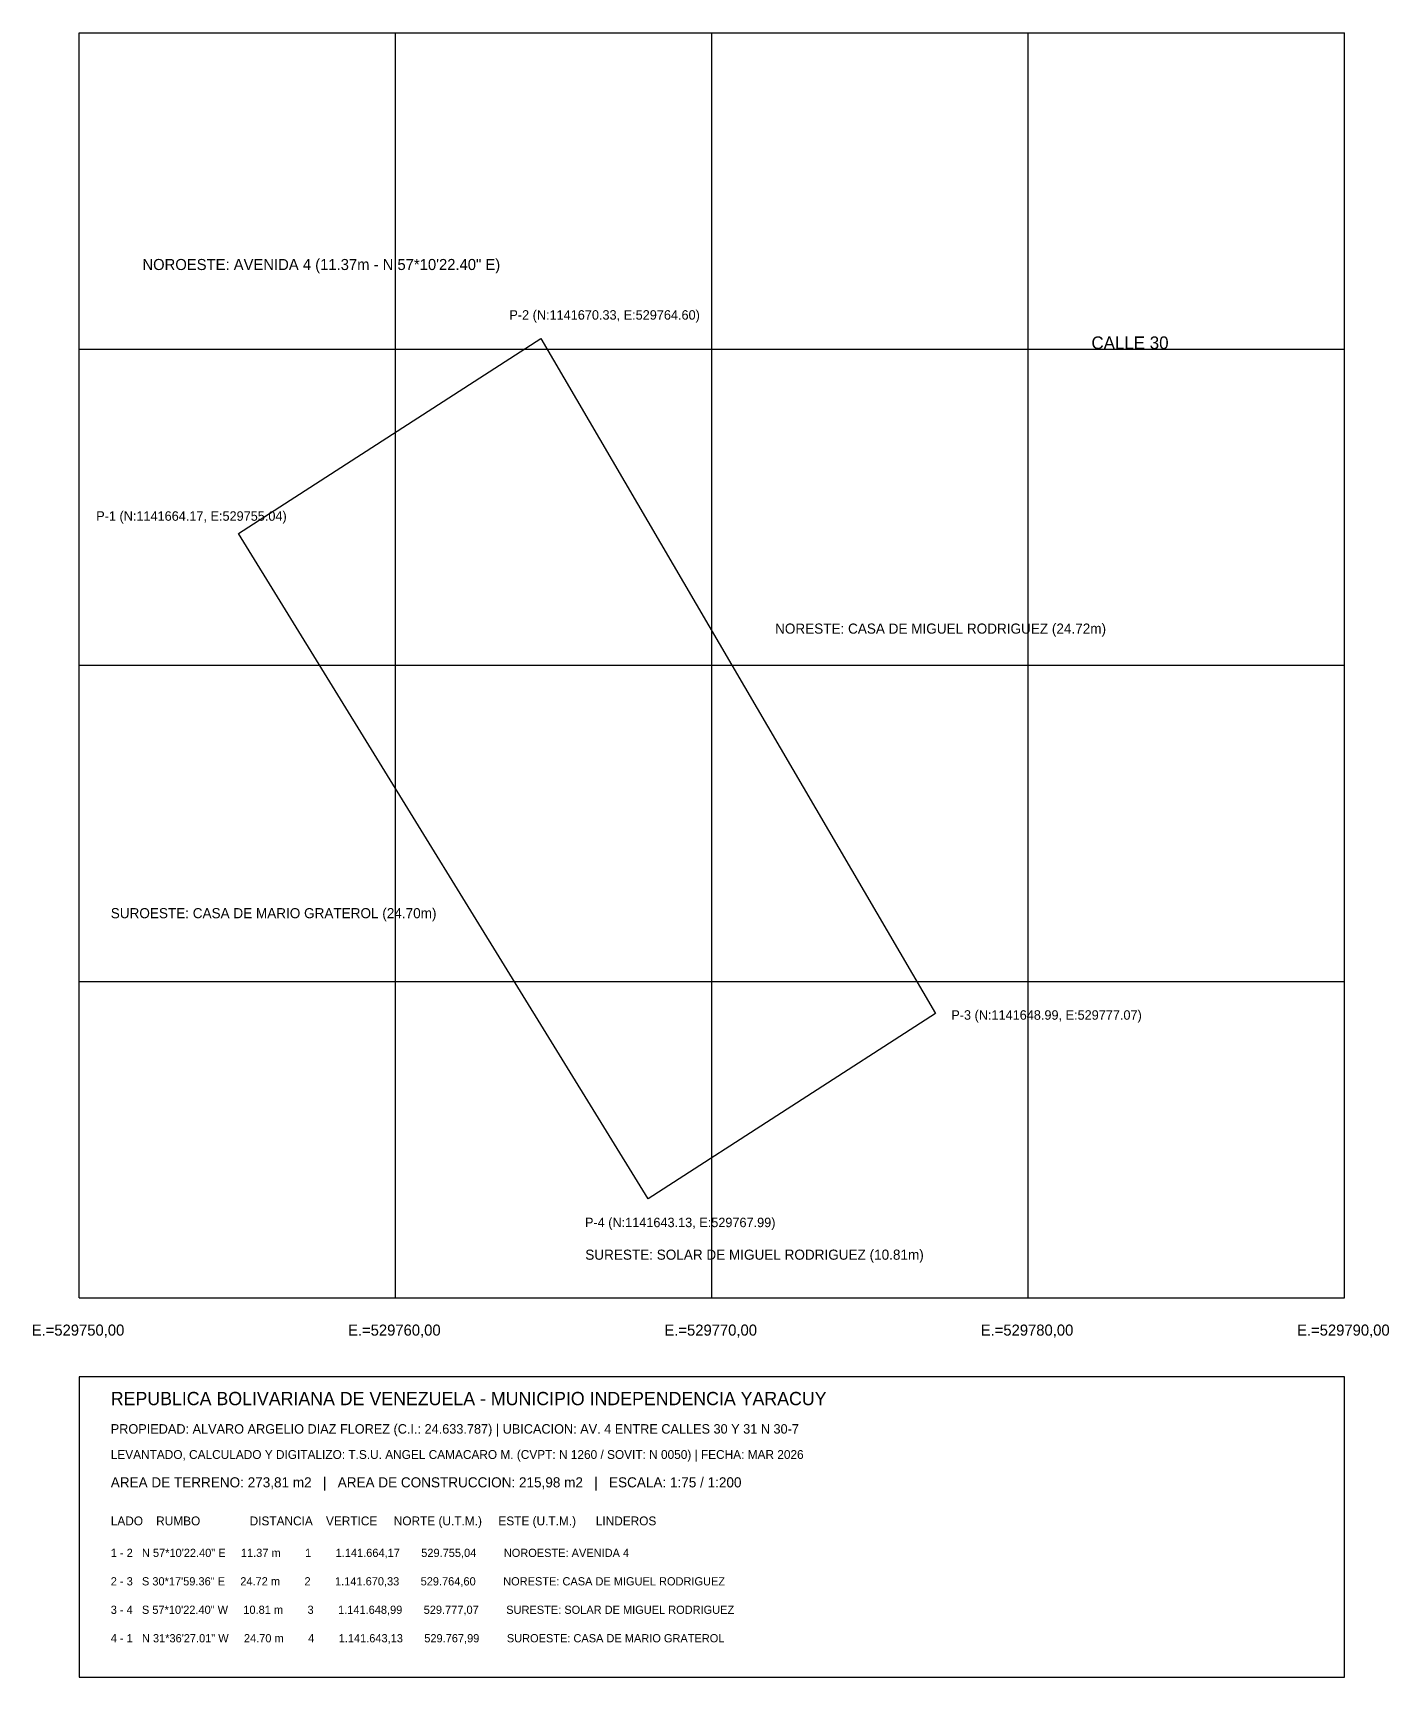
# Model space of a CAD drawing. Header units: metres. Extents: x -0.6 to 96.4, y -12 to 40.2.
# Drawn here: x 53.5 to 96.4, y -12 to 40 of the extents above; entities that cross this region are included whole.
import ezdxf

# ---------------------------------------------------------------- set-up
doc = ezdxf.new("R2010")
doc.units = ezdxf.units.M
doc.layers.add('LEVANTAMIENTO_POLIGONAL_UTM', color=7, linetype='CONTINUOUS')

msp = doc.modelspace()

# ---------------------------------------------------------------- linework, layer by layer
at = {"layer": 'LEVANTAMIENTO_POLIGONAL_UTM', "color": 8}
for p, q in [((55, 0), (55, 40)), ((55, 40), (95, 40)), ((65, 0), (65, 40)), ((75, 0), (75, 40)), ((85, 0), (85, 40)), ((95, 0), (95, 40)), ((55, 30), (95, 30)), ((55, 20), (95, 20)), ((55, 10), (95, 10)), ((55, 0), (95, 0))]:
    msp.add_line(p, q, dxfattribs=at)
at = {"layer": 'LEVANTAMIENTO_POLIGONAL_UTM', "color": 1}
for p, q in [((60.04, 24.17), (69.6, 30.33)), ((69.6, 30.33), (82.07, 8.99)), ((72.99, 3.13), (60.04, 24.17)), ((82.07, 8.99), (72.99, 3.13))]:
    msp.add_line(p, q, dxfattribs=at)
at = {"layer": 'LEVANTAMIENTO_POLIGONAL_UTM', "color": 7}
for p, q in [((95, -2.5), (55, -2.5)), ((55, -2.5), (55, -12)), ((95, -12), (95, -2.5)), ((55, -12), (95, -12))]:
    msp.add_line(p, q, dxfattribs=at)

# ---------------------------------------------------------------- texts
at = {"layer": 'LEVANTAMIENTO_POLIGONAL_UTM', "color": 2}
for s, height, p in [('NOROESTE: AVENIDA 4 (11.37m - N 57*10\'22.40" E)', 0.35, (57, 32.5)), ('CALLE 30', 0.4, (87, 30)), ('NORESTE: CASA DE MIGUEL RODRIGUEZ (24.72m)', 0.32, (77, 21)), ('SUROESTE: CASA DE MARIO GRATEROL (24.70m)', 0.32, (56, 12)), ('SURESTE: SOLAR DE MIGUEL RODRIGUEZ (10.81m)', 0.32, (71, 1.2)), ('PROPIEDAD: ALVARO ARGELIO DIAZ FLOREZ (C.I.: 24.633.787) | UBICACION: AV. 4 ENTRE CALLES 30 Y 31 N 30-7', 0.3, (56, -4.3)), ('LEVANTADO, CALCULADO Y DIGITALIZO: T.S.U. ANGEL CAMACARO M. (CVPT: N 1260 / SOVIT: N 0050) | FECHA: MAR 2026', 0.28, (56, -5.1))]:
    msp.add_text(s, height=height, dxfattribs=at).set_placement(p)
at = {"layer": 'LEVANTAMIENTO_POLIGONAL_UTM', "color": 1}
for s, height, p in [('P-2 (N:1141670.33, E:529764.60)', 0.3, (68.6, 30.93)), ('P-1 (N:1141664.17, E:529755.04)', 0.3, (55.54, 24.57)), ('P-3 (N:1141648.99, E:529777.07)', 0.3, (82.57, 8.79)), ('P-4 (N:1141643.13, E:529767.99)', 0.3, (70.99, 2.23)), ('REPUBLICA BOLIVARIANA DE VENEZUELA - MUNICIPIO INDEPENDENCIA YARACUY', 0.42, (56, -3.4))]:
    msp.add_text(s, height=height, dxfattribs=at).set_placement(p)
at = {"layer": 'LEVANTAMIENTO_POLIGONAL_UTM', "color": 7}
for s, height, p in [('E.=529750,00', 0.35, (53.5, -1.2)), ('E.=529760,00', 0.35, (63.5, -1.2)), ('E.=529770,00', 0.35, (73.5, -1.2)), ('E.=529780,00', 0.35, (83.5, -1.2)), ('E.=529790,00', 0.35, (93.5, -1.2)), ('LADO    RUMBO               DISTANCIA    VERTICE     NORTE (U.T.M.)     ESTE (U.T.M.)      LINDEROS', 0.28, (56, -7.2)), ('1 - 2   N 57*10\'22.40" E     11.37 m        1        1.141.664,17       529.755,04         NOROESTE: AVENIDA 4', 0.26, (56, -8.2)), ('2 - 3   S 30*17\'59.36" E     24.72 m        2        1.141.670,33       529.764,60         NORESTE: CASA DE MIGUEL RODRIGUEZ', 0.26, (56, -9.1)), ('3 - 4   S 57*10\'22.40" W     10.81 m        3        1.141.648,99       529.777,07         SURESTE: SOLAR DE MIGUEL RODRIGUEZ', 0.26, (56, -10)), ('4 - 1   N 31*36\'27.01" W     24.70 m        4        1.141.643,13       529.767,99         SUROESTE: CASA DE MARIO GRATEROL', 0.26, (56, -10.9))]:
    msp.add_text(s, height=height, dxfattribs=at).set_placement(p)
at = {"layer": 'LEVANTAMIENTO_POLIGONAL_UTM', "color": 3}
msp.add_text('AREA DE TERRENO: 273,81 m2   |   AREA DE CONSTRUCCION: 215,98 m2   |   ESCALA: 1:75 / 1:200', height=0.32, dxfattribs=at).set_placement((56, -6))

doc.saveas('drawing.dxf')
